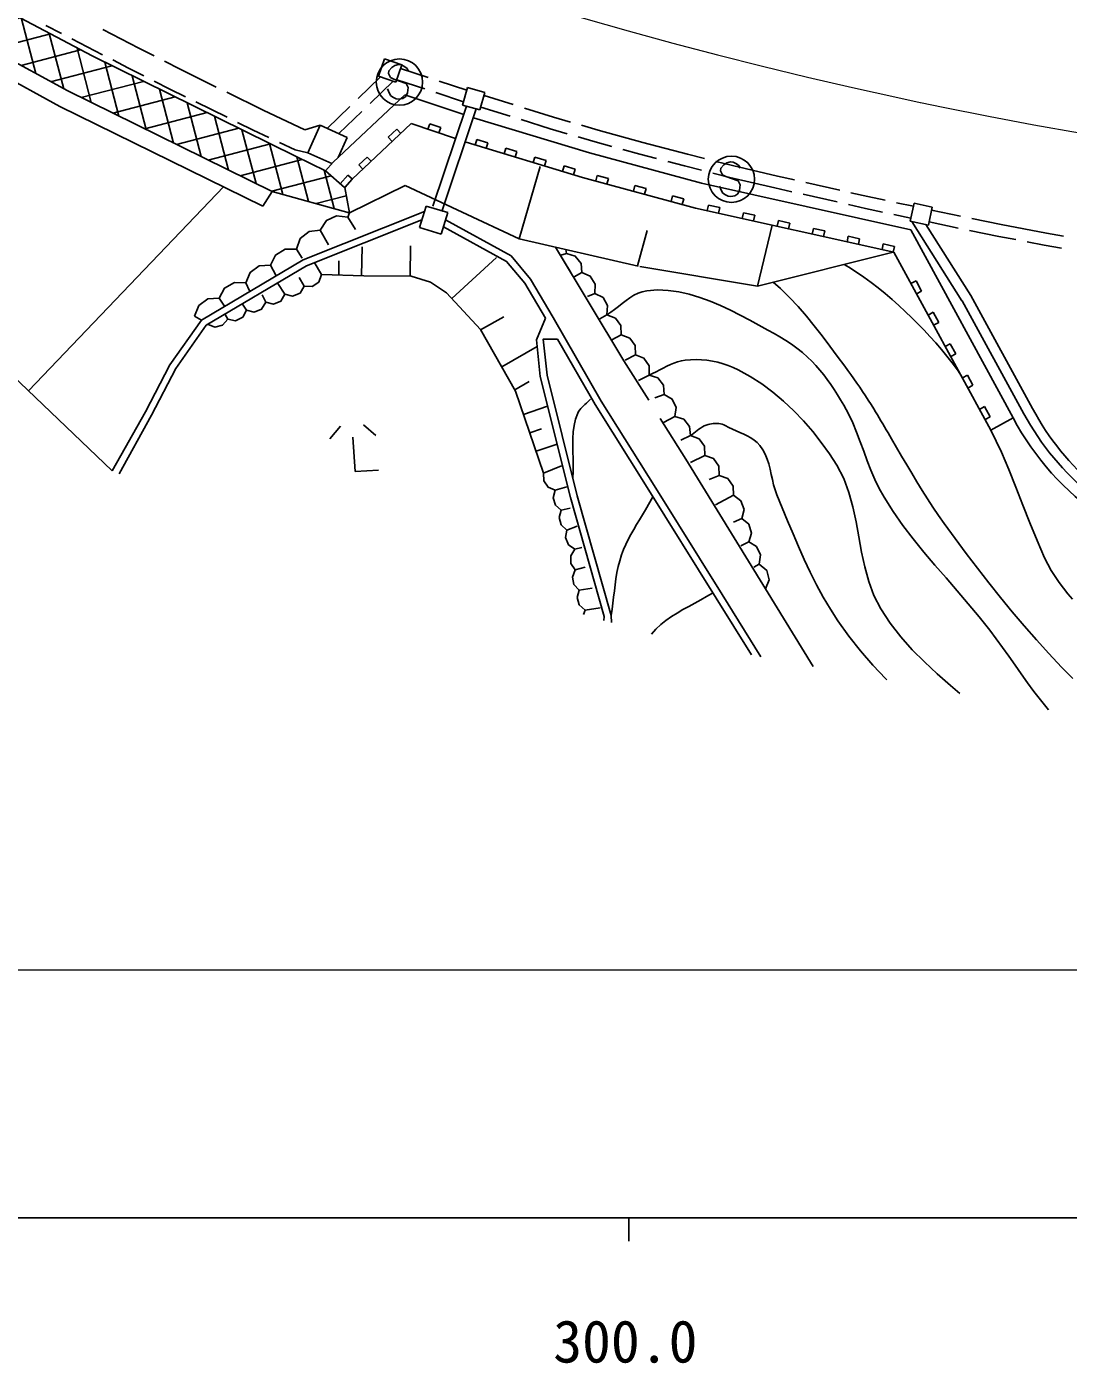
# Model space of a CAD drawing. Units: millimetres, scale not verified. Extents: x 40000 to 680000, y 20000 to 380000.
# Drawn here: x 341982 to 386980, y 198715 to 256487 of the extents above; entities that cross this region are included whole.
import ezdxf
from ezdxf.enums import TextEntityAlignment as Align

# ---------------------------------------------------------------- set-up
doc = ezdxf.new("R2010")
doc.units = ezdxf.units.MM
doc.header["$LTSCALE"] = 1000
doc.linetypes.add('CHAIN', pattern=[18.5, 12, -1.5, 3.5, -1.5])
for name, color, linetype, lineweight in [('M-BGD', 7, 'Continuous', 25), ('M-BMK', 2, 'CHAIN', 13), ('M-STR-HTXT', 7, 'Continuous', 13), ('M-STR-STRC', 7, 'Continuous', 25), ('M-TTL-BAND', 7, 'Continuous', 25)]:
    doc.layers.add(name, color=color, linetype=linetype, lineweight=lineweight)
doc.styles.add('ＭＳ ゴシック', font='')
doc.styles.get('ＭＳ ゴシック').set_extended_font_data('MS Gothic')

msp = doc.modelspace()

# ---------------------------------------------------------------- hatches: boundary and pattern name
at = {"layer": 'M-BGD'}
h = msp.add_hatch(dxfattribs=at)
h.set_pattern_fill('USER', color=256, style=0, pattern_type=2)
h.set_pattern_definition([(14.642, (335896, 259486), (-252.777, 967.525), []), (104.642, (335896, 259486), (-967.525, -252.777), [])])
h.paths.add_polyline_path([(326301, 265150), (333839, 260735), (338704, 256465), (343751, 253710), (352589, 249365), (355932, 248446), (355719, 249535), (354894, 250263), (353591, 250893), (344804, 255223), (339197, 258187), (336773, 259649), (331839, 262548), (326644, 265707)])

# ---------------------------------------------------------------- linework, layer by layer
for p, q in [((339197, 258187), (344804, 255223)), ((343483, 256197), (342813, 256544)), ((338704, 256465), (343751, 253710)), ((345260, 255279), (343928, 255968)), ((346820, 255565), (345271, 256366)), ((338275, 255845), (343405, 253044)), ((347489, 255224), (346820, 255565)), ((344804, 255223), (353591, 250893)), ((346374, 254703), (345704, 255050)), ((348604, 254655), (347934, 254997)), ((357179, 254347), (357433, 255095)), ((357433, 255095), (358188, 254839)), ((358188, 254839), (357934, 254090)), ((347046, 254361), (346374, 254703)), ((350173, 253881), (348604, 254655)), ((356294, 253379), (357267, 254317)), ((357934, 254090), (357179, 254347)), ((358137, 254688), (359329, 254295)), ((352589, 249365), (343751, 253710)), ((348163, 253791), (347491, 254134)), ((348841, 253457), (348163, 253791)), ((352190, 252885), (350621, 253659)), ((356826, 253171), (357820, 254129)), ((359175, 253798), (357970, 254196)), ((360855, 253243), (359650, 253641)), ((359804, 254138), (360996, 253744)), ((361027, 253855), (360815, 253102)), ((361774, 253645), (361027, 253855)), ((361562, 252891), (361774, 253645)), ((343405, 253044), (352175, 248733)), ((350634, 252571), (349289, 253235)), ((358321, 253550), (355219, 250631)), ((360861, 252700), (358321, 253550)), ((360980, 253055), (359530, 248727)), ((360815, 253102), (361562, 252891)), ((361738, 253517), (363004, 253120)), ((353994, 252037), (352190, 252885)), ((354961, 252095), (355934, 253032)), ((355472, 251865), (356466, 252824)), ((359911, 248503), (361397, 252938)), ((366296, 251032), (361278, 252544)), ((361597, 253016), (362861, 252620)), ((363338, 252471), (364601, 252075)), ((363481, 252971), (364747, 252575)), ((364747, 252575), (365471, 252364)), ((351760, 252015), (351082, 252350)), ((352444, 251694), (351760, 252015)), ((354658, 252230), (353994, 252037)), ((354658, 252230), (354123, 251037)), ((355827, 251706), (354658, 252230)), ((358596, 252298), (356044, 249904)), ((357969, 252053), (357604, 251711)), ((358140, 251871), (357969, 252053)), ((360511, 251657), (358596, 252298)), ((359396, 252294), (359316, 252057)), ((359870, 252135), (359396, 252294)), ((359790, 251898), (359870, 252135)), ((364601, 252075), (365328, 251864)), ((365951, 252225), (366675, 252015)), ((366675, 252015), (368596, 251481)), ((330527, 251753), (345676, 237290)), ((353581, 251159), (352897, 251481)), ((355438, 250837), (355827, 251706)), ((357604, 251711), (357775, 251529)), ((365993, 249975), (360961, 251491)), ((361422, 251613), (361350, 251373)), ((361901, 251469), (361422, 251613)), ((361829, 251229), (361901, 251469)), ((365809, 251725), (366536, 251514)), ((366536, 251514), (367259, 251313)), ((368596, 251481), (370530, 250974)), ((354123, 251037), (353581, 251159)), ((353591, 250893), (354894, 250263)), ((354123, 251037), (355165, 250570)), ((356693, 250856), (356328, 250514)), ((356864, 250673), (356693, 250856)), ((362681, 251234), (362608, 250994)), ((363159, 251089), (362681, 251234)), ((363087, 250850), (363159, 251089)), ((363939, 250855), (363867, 250615)), ((364417, 250710), (363939, 250855)), ((371138, 249719), (366296, 251032)), ((367741, 251179), (368464, 250978)), ((368464, 250978), (369191, 250787)), ((370530, 250974), (371262, 250789)), ((355219, 250631), (354894, 250263)), ((354894, 250263), (355716, 249532)), ((356328, 250514), (356499, 250331)), ((364161, 250443), (363262, 247315)), ((364345, 250471), (364417, 250710)), ((365197, 250476), (365125, 250236)), ((365676, 250331), (365197, 250476)), ((365603, 250092), (365676, 250331)), ((369675, 250660), (370402, 250470)), ((370402, 250470), (371139, 250284)), ((371624, 250162), (372361, 249976)), ((371747, 250667), (372480, 250482)), ((372480, 250482), (374419, 250029)), ((342060, 240743), (350504, 249588)), ((355859, 250072), (355528, 249697)), ((356044, 249904), (355719, 249535)), ((356047, 249907), (355859, 250072)), ((358337, 249621), (355920, 248440)), ((363255, 247317), (358337, 249621)), ((370874, 248651), (365993, 249975)), ((366631, 250061), (366565, 249819)), ((367113, 249930), (366631, 250061)), ((367048, 249688), (367113, 249930)), ((368258, 249619), (368192, 249378)), ((368740, 249488), (368258, 249619)), ((380172, 247704), (371138, 249719)), ((372361, 249976), (374304, 249521)), ((374419, 250029), (375153, 249862)), ((375641, 249752), (377104, 249421)), ((352589, 249365), (352175, 248733)), ((352589, 249365), (355911, 248443)), ((355719, 249535), (355932, 248446)), ((368675, 249247), (368740, 249488)), ((369884, 249178), (369819, 248937)), ((370367, 249047), (369884, 249178)), ((370302, 248806), (370367, 249047)), ((374304, 249521), (375041, 249355)), ((375529, 249244), (376992, 248913)), ((377592, 249310), (378326, 249144)), ((379064, 248986), (378326, 249144)), ((359167, 248501), (353920, 246410)), ((355932, 248446), (355857, 248254)), ((358954, 247806), (359239, 248736)), ((359239, 248736), (360169, 248451)), ((360169, 248451), (359884, 247520)), ((379445, 246739), (370874, 248651)), ((371439, 248781), (371385, 248537)), ((371927, 248672), (371439, 248781)), ((371873, 248428), (371927, 248672)), ((372949, 248444), (372894, 248200)), ((373437, 248335), (372949, 248444)), ((377480, 248803), (378217, 248636)), ((378954, 248478), (378217, 248636)), ((380291, 248724), (379553, 248882)), ((380320, 248855), (380150, 248081)), ((381104, 248683), (380320, 248855)), ((380935, 247909), (381104, 248683)), ((381077, 248557), (382331, 248296)), ((359055, 248137), (354065, 246148)), ((355857, 248254), (356191, 247718)), ((373382, 248091), (373437, 248335)), ((374190, 247911), (373553, 245278)), ((374459, 248107), (374404, 247863)), ((374947, 247999), (374459, 248107)), ((374892, 247755), (374947, 247999)), ((380179, 248216), (379443, 248374)), ((380150, 248081), (380935, 247909)), ((382389, 244637), (380216, 248067)), ((382768, 244863), (380823, 247933)), ((380965, 248049), (382227, 247787)), ((382821, 248194), (384075, 247933)), ((384075, 247933), (386035, 247563)), ((354663, 247694), (355014, 247056)), ((359884, 247520), (358954, 247806)), ((368405, 246138), (363255, 247317)), ((368781, 247680), (368373, 246146)), ((375968, 247771), (375914, 247527)), ((376457, 247662), (375968, 247771)), ((376402, 247418), (376457, 247662)), ((377478, 247434), (377424, 247190)), ((377966, 247325), (377478, 247434)), ((377912, 247081), (377966, 247325)), ((384601, 239576), (380172, 247704)), ((382717, 247685), (383978, 247422)), ((383978, 247422), (384717, 247283)), ((386035, 247563), (386776, 247434)), ((353639, 246865), (353886, 246479)), ((356446, 245741), (356467, 246974)), ((358542, 245705), (358564, 247015)), ((364827, 246957), (365486, 245864)), ((365301, 246688), (365059, 246614)), ((365301, 246688), (365276, 246854)), ((379422, 246744), (373555, 245277)), ((378988, 247097), (378934, 246853)), ((379476, 246988), (378988, 247097)), ((379422, 246744), (379476, 246988)), ((383635, 239050), (379445, 246739)), ((385208, 247190), (385946, 247050)), ((385946, 247050), (386692, 246921)), ((353920, 246410), (349527, 243807)), ((354065, 246148), (349735, 243582)), ((352515, 246178), (352747, 245751)), ((354712, 245770), (354398, 246312)), ((355459, 245758), (355470, 246374)), ((360354, 244736), (362284, 246509)), ((368464, 246127), (373555, 245277)), ((353965, 245272), (353758, 245647)), ((354712, 245770), (356540, 245725)), ((365965, 245860), (365637, 245670)), ((365965, 245860), (365637, 245670)), ((351441, 245413), (351599, 245066)), ((353137, 244922), (352825, 245389)), ((366531, 244963), (366208, 244822)), ((380404, 245501), (380185, 245382)), ((380644, 245062), (380404, 245501)), ((380424, 244943), (380644, 245062)), ((350298, 244757), (350521, 244407)), ((351477, 244230), (351304, 244493)), ((352307, 244575), (352147, 244903)), ((385064, 239759), (382390, 244636)), ((385442, 239987), (382768, 244863)), ((349527, 243807), (348170, 241873)), ((349235, 243979), (349527, 243807)), ((350663, 243849), (350556, 244049)), ((361593, 243381), (362590, 243950)), ((367043, 244033), (366749, 243864)), ((381144, 244143), (380925, 244023)), ((381384, 243704), (381144, 244143)), ((349735, 243582), (348426, 241717)), ((381164, 243584), (381384, 243704)), ((362505, 241785), (364032, 242658)), ((367658, 243169), (367267, 242948)), ((381885, 242785), (381665, 242665)), ((382124, 242346), (381885, 242785)), ((368282, 242310), (367838, 242079)), ((381904, 242226), (382124, 242346)), ((348170, 241873), (347109, 239834)), ((348426, 241717), (347375, 239696)), ((363069, 240797), (363687, 241150)), ((368868, 241426), (368415, 241198)), ((382625, 241426), (382405, 241307)), ((382864, 240987), (382625, 241426)), ((382644, 240868), (382864, 240987)), ((364314, 237194), (363104, 240737)), ((369528, 240595), (369122, 240442)), ((347109, 239834), (345676, 237290)), ((363449, 239725), (364488, 240080)), ((383365, 240068), (383145, 239948)), ((383604, 239629), (383365, 240068)), ((347375, 239696), (345982, 237167)), ((355538, 239215), (355074, 238681)), ((357069, 238822), (356535, 239285)), ((369351, 239556), (370451, 237801)), ((369984, 239637), (369489, 239378)), ((383385, 239509), (383604, 239629)), ((383635, 239050), (384601, 239576)), ((356177, 237255), (356071, 238752)), ((363720, 238932), (364215, 239102)), ((370655, 238815), (370243, 238611)), ((363991, 238140), (364897, 238450)), ((364314, 237194), (365088, 237500)), ((370451, 237801), (373897, 232192)), ((371281, 237958), (370657, 237650)), ((357174, 237326), (356177, 237255)), ((371897, 237094), (371465, 236910)), ((364812, 236450), (365311, 236593)), ((368788, 236565), (371774, 231782)), ((369159, 236537), (372028, 231941)), ((372519, 236234), (371744, 235814)), ((365076, 235594), (365455, 235671)), ((372873, 235234), (372519, 235069)), ((365315, 234731), (365760, 234894)), ((365662, 233906), (365959, 233978)), ((373174, 234217), (372829, 234052)), ((365676, 233011), (366105, 233128)), ((373632, 233259), (373398, 233132)), ((365850, 232133), (366413, 232223)), ((371774, 231782), (373301, 229330)), ((372028, 231941), (373699, 229256)), ((373897, 232192), (375956, 228840)), ((366105, 231274), (366036, 231083)), ((366105, 231274), (366762, 231362)), ((366933, 230990), (366921, 230826))]:
    msp.add_line(p, q, dxfattribs=at)
for points in [[(355857, 248253), (355371, 248313), (354928, 248105), (354663, 247694)], [(360072, 248134), (362908, 246577), (363752, 245577), (364725, 243915), (366804, 240309), (369159, 236537)], [(354663, 247694), (354178, 247636), (353798, 247328), (353639, 246865)], [(359982, 247841), (362716, 246341), (363507, 245404), (364394, 243888)], [(353639, 246865), (353150, 246870), (352733, 246615), (352515, 246178)], [(364827, 246957), (367785, 242052), (368855, 240346)], [(365965, 245860), (365931, 246257), (365682, 246569), (365301, 246688)], [(365965, 245860), (365931, 246257), (365682, 246569), (365301, 246688)], [(352515, 246178), (352026, 246149), (351628, 245865), (351441, 245413)], [(382405, 241307), (382193, 241651), (381971, 241953), (381741, 242250), (381502, 242540), (381257, 242825), (381006, 243104), (380748, 243378), (380486, 243646), (380219, 243910), (379940, 244177), (379655, 244441), (379365, 244699), (379070, 244952), (378769, 245197), (378462, 245435), (378150, 245664), (377830, 245884), (377505, 246093), (377301, 246214)], [(353965, 245272), (354309, 245256), (354595, 245447), (354712, 245770)], [(363104, 240737), (361585, 243396), (360121, 244990), (359421, 245443), (358587, 245704), (356540, 245725)], [(366531, 244963), (366542, 245361), (366329, 245698), (365965, 245860)], [(351441, 245413), (350952, 245432), (350528, 245188), (350298, 244757)], [(353137, 244922), (353471, 244841), (353789, 244976), (353965, 245271)], [(367043, 244033), (367077, 244430), (366885, 244780), (366531, 244963)], [(386130, 226963), (386074, 227026), (385780, 227386), (385496, 227755), (385219, 228130), (384948, 228509), (384680, 228891), (384413, 229274), (384144, 229655), (383870, 230032), (383590, 230404), (383133, 230979), (382662, 231544), (382183, 232102), (381700, 232659), (381220, 233216), (380746, 233778), (380284, 234348), (379839, 234931), (379418, 235529), (379023, 236147), (378812, 236527), (378624, 236919), (378454, 237320), (378296, 237727), (378144, 238138), (377993, 238549), (377836, 238957), (377668, 239360), (377484, 239754), (377277, 240136), (377144, 240360), (377008, 240582), (376867, 240802), (376721, 241019), (376570, 241232), (376413, 241440), (376249, 241643), (376078, 241839), (375900, 242028), (375714, 242208), (375492, 242403), (375260, 242586), (375021, 242760), (374775, 242924), (374523, 243081), (374267, 243232), (374007, 243378), (373746, 243521), (373484, 243661), (373222, 243799), (372808, 244016), (372383, 244229), (371949, 244432), (371508, 244619), (371060, 244784), (370607, 244922), (370151, 245026), (369692, 245090), (369233, 245108), (368773, 245076), (368578, 245034), (368392, 244967), (368214, 244877), (368042, 244771), (367874, 244652), (367708, 244525), (367544, 244395), (367380, 244267), (367213, 244144), (367042, 244033)], [(387178, 228315), (386692, 228805), (386143, 229389), (385605, 229983), (385077, 230586), (384559, 231198), (384051, 231818), (383550, 232445), (383058, 233079), (382573, 233718), (382095, 234362), (381624, 235010), (381376, 235363), (381134, 235720), (380899, 236082), (380669, 236446), (380443, 236814), (380220, 237184), (380001, 237556), (379782, 237928), (379565, 238301), (379348, 238674), (379272, 238804), (379196, 238934), (379119, 239063), (379043, 239192), (378966, 239322), (378888, 239451), (378811, 239580), (378733, 239708), (378654, 239836), (378576, 239964), (378458, 240153), (378339, 240342), (378218, 240529), (378096, 240715), (377973, 240901), (377847, 241085), (377720, 241268), (377591, 241449), (377460, 241629), (377327, 241808), (377001, 242243), (376675, 242682), (376345, 243121), (376009, 243555), (375665, 243980), (375309, 244393), (374937, 244790), (374549, 245167), (374226, 245445)], [(350298, 244757), (349810, 244722), (349416, 244433), (349235, 243978)], [(351477, 244230), (351811, 244148), (352129, 244280), (352307, 244575)], [(352307, 244575), (352642, 244493), (352960, 244626), (353137, 244922)], [(349790, 243633), (350108, 243502), (350443, 243584), (350663, 243849)], [(350663, 243849), (351001, 243781), (351312, 243927), (351477, 244230)], [(366933, 230990), (365478, 236134), (364164, 241369), (364002, 242955), (364394, 243888)], [(367659, 243169), (367647, 243568), (367416, 243892), (367043, 244033)], [(364919, 242979), (364299, 242985), (364460, 241421), (365767, 236212), (367230, 231041), (367251, 230730)], [(364919, 242979), (366547, 240155), (368788, 236565)], [(368282, 242311), (368267, 242709), (368033, 243032), (367658, 243169)], [(368868, 241426), (368870, 241824), (368650, 242157), (368282, 242310)], [(382289, 227671), (381890, 228014), (381322, 228515), (380770, 229028), (380242, 229560), (379745, 230116), (379287, 230702), (378876, 231325), (378583, 231900), (378361, 232506), (378190, 233135), (378054, 233780), (377936, 234432), (377816, 235084), (377679, 235728), (377506, 236355), (377280, 236959), (376982, 237531), (376659, 238032), (376311, 238522), (375938, 238996), (375541, 239453), (375121, 239888), (374680, 240301), (374218, 240687), (373735, 241044), (373234, 241369), (372715, 241659), (372505, 241759), (372287, 241846), (372064, 241921), (371836, 241983), (371604, 242031), (371370, 242067), (371134, 242090), (370899, 242099), (370664, 242095), (370432, 242077), (370266, 242050), (370103, 242007), (369945, 241951), (369789, 241884), (369634, 241810), (369481, 241732), (369329, 241651), (369176, 241571), (369023, 241495), (368867, 241426)], [(369528, 240595), (369496, 240993), (369247, 241305), (368868, 241426)], [(365581, 236972), (365594, 237255), (365594, 237541), (365588, 237829), (365579, 238118), (365574, 238405), (365578, 238691), (365596, 238972), (365634, 239250), (365697, 239521), (365790, 239784), (365827, 239857), (365871, 239925), (365921, 239988), (365976, 240049), (366035, 240107), (366097, 240164), (366159, 240221), (366220, 240277), (366280, 240335), (366337, 240395)], [(369984, 239637), (370042, 240032), (369871, 240392), (369528, 240595)], [(370655, 238815), (370617, 239212), (370366, 239521), (369984, 239637)], [(379139, 228252), (379096, 228297), (378543, 228896), (378011, 229511), (377505, 230146), (377030, 230806), (376702, 231314), (376395, 231835), (376107, 232367), (375835, 232909), (375577, 233458), (375329, 234013), (375090, 234572), (374856, 235133), (374625, 235695), (374394, 236255), (374316, 236468), (374252, 236688), (374198, 236912), (374147, 237139), (374095, 237364), (374038, 237586), (373970, 237802), (373887, 238009), (373783, 238205), (373653, 238386), (373536, 238510), (373405, 238618), (373264, 238713), (373113, 238798), (372957, 238875), (372796, 238948), (372634, 239019), (372473, 239091), (372315, 239166), (372162, 239248), (372096, 239282), (372026, 239308), (371953, 239326), (371878, 239337), (371801, 239342), (371723, 239341), (371645, 239334), (371567, 239324), (371492, 239310), (371418, 239292), (371333, 239265), (371251, 239230), (371173, 239187), (371097, 239138), (371022, 239085), (370949, 239030), (370876, 238974), (370803, 238918), (370730, 238865), (370654, 238815)], [(371281, 237958), (371264, 238356), (371029, 238678), (370654, 238815)], [(387165, 231741), (386965, 231980), (386771, 232223), (386585, 232471), (386408, 232724), (386243, 232984), (386093, 233252), (385958, 233529), (385632, 234284), (385320, 235046), (385015, 235812), (384713, 236579), (384406, 237344), (384090, 238104), (383635, 239050)], [(371897, 237094), (371885, 237492), (371654, 237817), (371281, 237958)], [(364314, 237194), (364324, 236861), (364509, 236585), (364812, 236450)], [(372519, 236234), (372504, 236633), (372271, 236956), (371897, 237094)], [(364812, 236450), (364726, 236129), (364824, 235811), (365076, 235594)], [(367230, 231041), (367271, 231304), (367306, 231568), (367338, 231833), (367370, 232098), (367403, 232363), (367440, 232627), (367483, 232889), (367536, 233149), (367600, 233406), (367678, 233659), (367764, 233887), (367862, 234110), (367970, 234329), (368086, 234544), (368207, 234756), (368332, 234967), (368459, 235178), (368585, 235389), (368708, 235601), (369039, 236163)], [(372873, 235234), (372972, 235621), (372839, 235996), (372519, 236234)], [(365076, 235594), (364981, 235276), (365069, 234955), (365315, 234731)], [(373174, 234217), (373293, 234597), (373180, 234980), (372873, 235234)], [(365315, 234731), (365261, 234403), (365390, 234097), (365662, 233906)], [(373632, 233259), (373689, 233654), (373517, 234014), (373174, 234217)], [(365662, 233906), (365490, 233622), (365495, 233290), (365676, 233011)], [(365676, 233011), (365557, 232701), (365622, 232374), (365850, 232133)], [(373897, 232192), (374051, 232581), (373950, 232988), (373632, 233259)], [(365850, 232133), (365760, 231812), (365855, 231494), (366105, 231274)], [(368976, 230230), (369167, 230445), (369376, 230643), (369600, 230823), (369835, 230989), (370080, 231143), (370332, 231290), (370588, 231430), (370845, 231569), (371102, 231709), (371355, 231853), (371603, 232004)]]:
    msp.add_lwpolyline(points, dxfattribs=at)
for centre, radius, start, end in [((395407, 245362), 11763, 208.44391, 230.94218), ((395395, 245230), 11250, 207.77812, 230.2186), ((395397, 245338), 12238, 208.08868, 262.2014)]:
    msp.add_arc(centre, radius, start, end, dxfattribs=at)
at = {"layer": 'M-BMK'}
for points in [[(341612, 265700), (343448, 264907), (345292, 264133), (347144, 263377), (349003, 262640), (350870, 261922), (352743, 261222), (354624, 260541), (356511, 259879), (358405, 259236), (360305, 258611), (362211, 258006), (364123, 257420), (366041, 256853), (367964, 256305), (369893, 255777), (371827, 255267), (373766, 254777), (375710, 254307), (377659, 253856), (379612, 253425), (380589, 253216)], [(380590, 253216), (381569, 253013), (383530, 252620), (385495, 252248), (387463, 251895)]]:
    msp.add_lwpolyline(points, dxfattribs=at)
at = {"layer": 'M-STR-HTXT'}
msp.add_line((300817, 215715), (555144, 215715), dxfattribs=at)
at = {"layer": 'M-STR-STRC'}
for p, q in [((357884, 254815), (357753, 254722)), ((358050, 254849), (357884, 254815)), ((358166, 254833), (358050, 254849)), ((358310, 254760), (358166, 254833)), ((357625, 254583), (357609, 254470)), ((357609, 254470), (357695, 254288)), ((357753, 254722), (357625, 254583)), ((357695, 254288), (357846, 254214)), ((357846, 254214), (358378, 254026)), ((358420, 254686), (358310, 254760)), ((358455, 254574), (358420, 254686)), ((357612, 253695), (357573, 253805)), ((357696, 253517), (357612, 253695)), ((358429, 253626), (358359, 253477)), ((358378, 254026), (358459, 253854)), ((358459, 253854), (358429, 253626)), ((357800, 253444), (357696, 253517)), ((357946, 253369), (357800, 253444)), ((358066, 253352), (357946, 253369)), ((358234, 253381), (358066, 253352)), ((358359, 253477), (358234, 253381)), ((371967, 250377), (371951, 250263)), ((371951, 250263), (372037, 250081)), ((372095, 250516), (371967, 250377)), ((372226, 250609), (372095, 250516)), ((372392, 250642), (372226, 250609)), ((372508, 250626), (372392, 250642)), ((372653, 250554), (372508, 250626)), ((372763, 250479), (372653, 250554)), ((372797, 250368), (372763, 250479)), ((371954, 249488), (371915, 249598)), ((372037, 250081), (372188, 250008)), ((372188, 250008), (372721, 249820)), ((372721, 249820), (372801, 249648)), ((372801, 249648), (372772, 249420)), ((372039, 249311), (371954, 249488)), ((372142, 249237), (372039, 249311)), ((372288, 249163), (372142, 249237)), ((372409, 249146), (372288, 249163)), ((372576, 249175), (372409, 249146)), ((372701, 249271), (372576, 249175)), ((372772, 249420), (372701, 249271))]:
    msp.add_line(p, q, dxfattribs=at)
for centre in [(358083, 254097), (372425, 249891)]:
    msp.add_circle(centre, 1000, dxfattribs=at)
at = {"layer": 'M-TTL-BAND'}
for p, q in [((40000, 205000), (579000, 205000)), ((368000, 205000), (368000, 204000))]:
    msp.add_line(p, q, dxfattribs=at)

# ---------------------------------------------------------------- texts
at = {"layer": 'M-TTL-BAND', "style": 'ＭＳ ゴシック'}
msp.add_text('300.0', height=1833, dxfattribs=at).set_placement((367844, 198195), align=Align.BOTTOM_CENTER)

doc.saveas('drawing.dxf')
